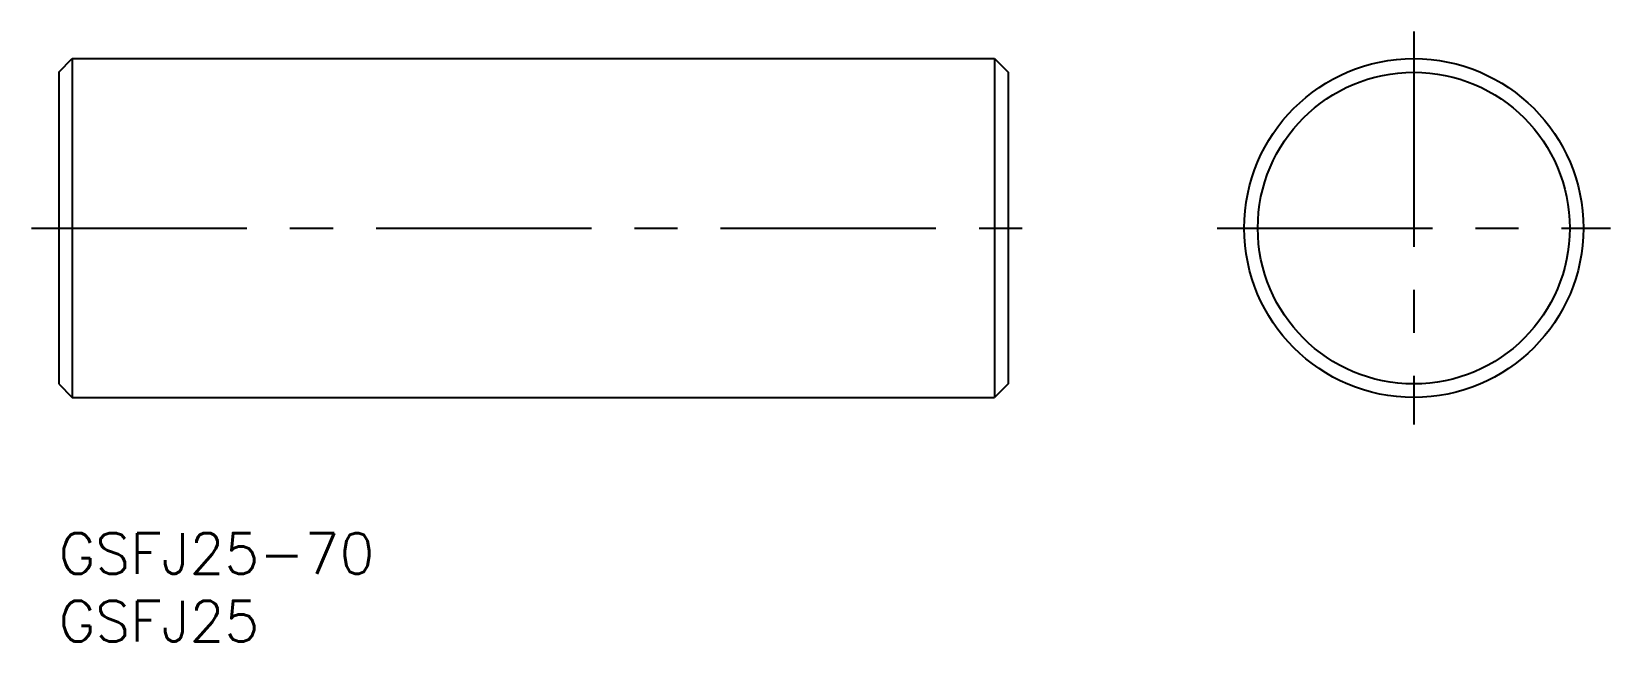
# Model space of a CAD drawing. Extents: x -2 to 114, y -8 to 37.
import ezdxf

# ---------------------------------------------------------------- set-up
doc = ezdxf.new("R2010")
doc.units = 0
doc.header["$LTSCALE"] = 0.5
doc.linetypes.add('CENTER', pattern=[50.8, 31.75, -6.35, 6.35, -6.35])
for name, color, linetype in [('MSM_CENTER', 1, 'CENTER'), ('MSM_CONTINUOUS', 7, 'CONTINUOUS'), ('MSM_PART_NUMBER', 7, 'CONTINUOUS')]:
    doc.layers.add(name, color=color, linetype=linetype)
doc.styles.get("Standard").update_dxf_attribs({"font": 'txt.shx', "height": 3, "bigfont": 'bigfont.shx'})

# ---------------------------------------------------------------- blocks, each defined once
blk = doc.blocks.new('*U7')
at = {"layer": 'MSM_PART_NUMBER'}
blk.add_text('GSFJ25-70', height=3, dxfattribs=at).set_placement((0, -3))
blk = doc.blocks.new('*U8')
at = {"layer": 'MSM_PART_NUMBER'}
blk.add_text('GSFJ25', height=3, dxfattribs=at).set_placement((0, -8))

msp = doc.modelspace()

# ---------------------------------------------------------------- linework, layer by layer
at = {"layer": 'MSM_CENTER'}
for p, q in [((99.9, 37), (99.9, 8)), ((-2, 22.5), (72, 22.5)), ((85.4, 22.5), (114.4, 22.5))]:
    msp.add_line(p, q, dxfattribs=at)
at = {"layer": 'MSM_CONTINUOUS'}
for p, q in [((0, 34), (1, 35)), ((1, 35), (69, 35)), ((1, 35), (1, 10)), ((69, 35), (69, 10)), ((69, 35), (70, 34)), ((0, 34), (0, 11)), ((70, 34), (70, 11)), ((0, 11), (1, 10)), ((70, 11), (69, 10)), ((1, 10), (69, 10))]:
    msp.add_line(p, q, dxfattribs=at)
for radius in [12.5, 11.5]:
    msp.add_circle((99.9, 22.5), radius, dxfattribs=at)

# ---------------------------------------------------------------- block references
for name in ['*U7', '*U8']:
    msp.add_blockref(name, (0, 0), dxfattribs=at)

doc.saveas('drawing.dxf')
